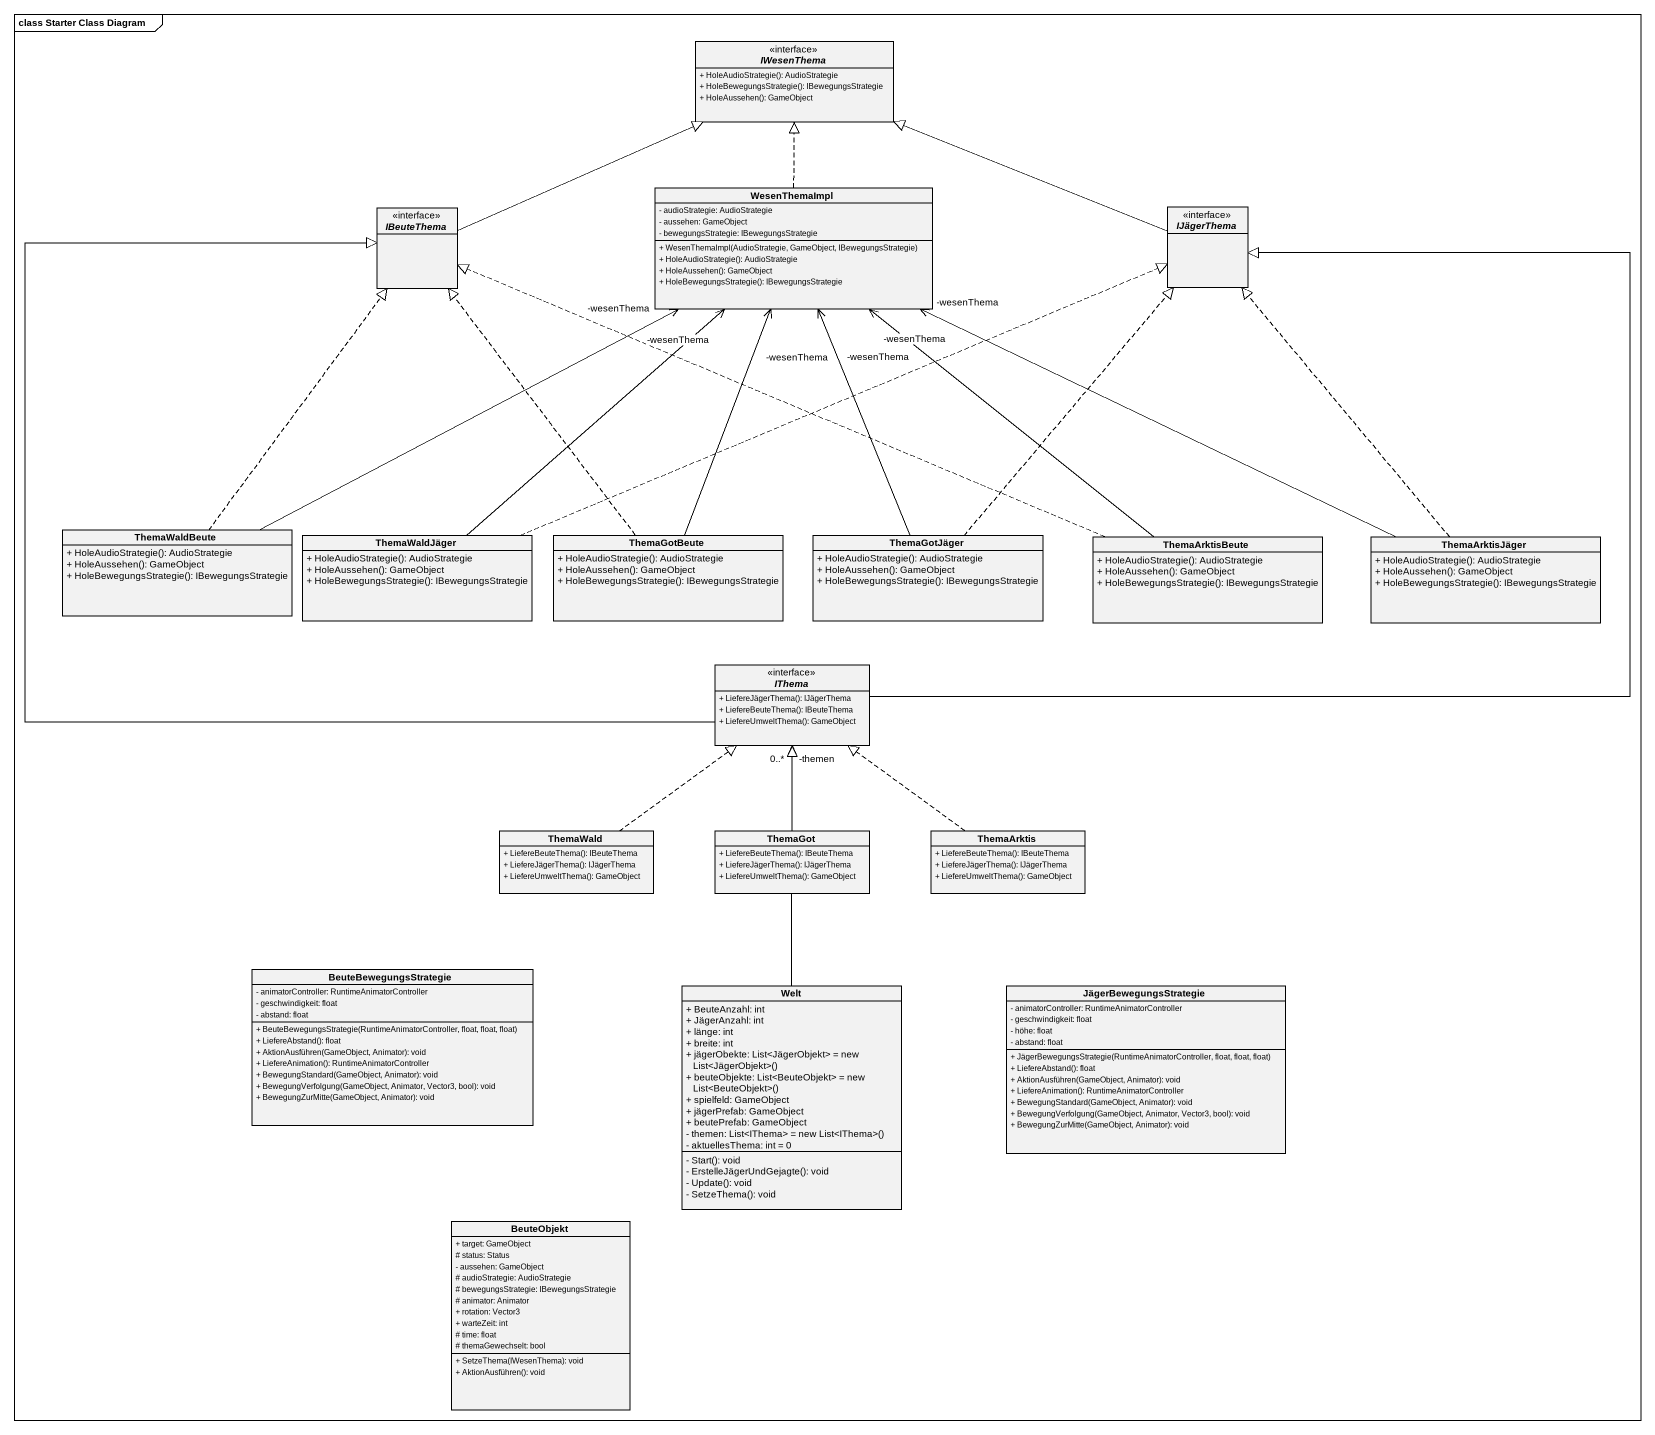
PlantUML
@startuml
mainframe class Starter Class Diagram
hide circle
hide empty members
skinparam classAttributeIconSize 0
interface IWesenThema {
  + HoleAudioStrategie(): AudioStrategie
  + HoleBewegungsStrategie(): IBewegungsStrategie
  + HoleAussehen(): GameObject
}
class WesenThemaImpl {
  - audioStrategie: AudioStrategie
  - aussehen: GameObject
  - bewegungsStrategie: IBewegungsStrategie
  + WesenThemaImpl(AudioStrategie, GameObject, IBewegungsStrategie)
  + HoleAudioStrategie(): AudioStrategie
  + HoleAussehen(): GameObject
  + HoleBewegungsStrategie(): IBewegungsStrategie
}
interface IBeuteThema
interface IJägerThema
class ThemaWaldBeute {
  + HoleAudioStrategie(): AudioStrategie
  + HoleAussehen(): GameObject
  + HoleBewegungsStrategie(): IBewegungsStrategie
}
class ThemaWaldJäger {
  + HoleAudioStrategie(): AudioStrategie
  + HoleAussehen(): GameObject
  + HoleBewegungsStrategie(): IBewegungsStrategie
}
class ThemaGotBeute {
  + HoleAudioStrategie(): AudioStrategie
  + HoleAussehen(): GameObject
  + HoleBewegungsStrategie(): IBewegungsStrategie
}
class ThemaGotJäger {
  + HoleAudioStrategie(): AudioStrategie
  + HoleAussehen(): GameObject
  + HoleBewegungsStrategie(): IBewegungsStrategie
}
class ThemaArktisBeute {
  + HoleAudioStrategie(): AudioStrategie
  + HoleAussehen(): GameObject
  + HoleBewegungsStrategie(): IBewegungsStrategie
}
class ThemaArktisJäger {
  + HoleAudioStrategie(): AudioStrategie
  + HoleAussehen(): GameObject
  + HoleBewegungsStrategie(): IBewegungsStrategie
}
interface IThema {
  + LiefereJägerThema(): IJägerThema
  + LiefereBeuteThema(): IBeuteThema
  + LiefereUmweltThema(): GameObject
}
class ThemaWald {
  + LiefereBeuteThema(): IBeuteThema
  + LiefereJägerThema(): IJägerThema
  + LiefereUmweltThema(): GameObject
}
class ThemaGot {
  + LiefereBeuteThema(): IBeuteThema
  + LiefereJägerThema(): IJägerThema
  + LiefereUmweltThema(): GameObject
}
class ThemaArktis {
  + LiefereBeuteThema(): IBeuteThema
  + LiefereJägerThema(): IJägerThema
  + LiefereUmweltThema(): GameObject
}
class BeuteBewegungsStrategie {
  - animatorController: RuntimeAnimatorController
  - geschwindigkeit: float
  - abstand: float
  + BeuteBewegungsStrategie(RuntimeAnimatorController, float, float, float)
  + LiefereAbstand(): float
  + AktionAusführen(GameObject, Animator): void
  + LiefereAnimation(): RuntimeAnimatorController
  + BewegungStandard(GameObject, Animator): void
  + BewegungVerfolgung(GameObject, Animator, Vector3, bool): void
  + BewegungZurMitte(GameObject, Animator): void
}
class Welt {
  + BeuteAnzahl: int
  + JägerAnzahl: int
  + länge: int
  + breite: int
  {field} + jägerObekte: List<JägerObjekt> = new List<JägerObjekt>()
  {field} + beuteObjekte: List<BeuteObjekt> = new List<BeuteObjekt>()
  + spielfeld: GameObject
  + jägerPrefab: GameObject
  + beutePrefab: GameObject
  {field} - themen: List<IThema> = new List<IThema>()
  - aktuellesThema: int = 0
  - Start(): void
  - ErstelleJägerUndGejagte(): void
  - Update(): void
  - SetzeThema(): void
}
class JägerBewegungsStrategie {
  - animatorController: RuntimeAnimatorController
  - geschwindigkeit: float
  - höhe: float
  - abstand: float
  + JägerBewegungsStrategie(RuntimeAnimatorController, float, float, float)
  + LiefereAbstand(): float
  + AktionAusführen(GameObject, Animator): void
  + LiefereAnimation(): RuntimeAnimatorController
  + BewegungStandard(GameObject, Animator): void
  + BewegungVerfolgung(GameObject, Animator, Vector3, bool): void
  + BewegungZurMitte(GameObject, Animator): void
}
class BeuteObjekt {
  + target: GameObject
  # status: Status
  - aussehen: GameObject
  # audioStrategie: AudioStrategie
  # bewegungsStrategie: IBewegungsStrategie
  # animator: Animator
  + rotation: Vector3
  + warteZeit: int
  # time: float
  # themaGewechselt: bool
  + SetzeThema(IWesenThema): void
  + AktionAusführen(): void
}
WesenThemaImpl .up.|> IWesenThema
IBeuteThema -right-|> IWesenThema
IJägerThema -left-|> IWesenThema
ThemaWaldBeute -right-> "-wesenThema" WesenThemaImpl
ThemaWaldBeute .up.|> IBeuteThema
ThemaWaldJäger -up-> "-wesenThema" WesenThemaImpl
ThemaWaldJäger .right.|> IJägerThema
ThemaGotBeute -up-> "-wesenThema" WesenThemaImpl
ThemaGotBeute .up.|> IBeuteThema
ThemaGotJäger -up-> "-wesenThema" WesenThemaImpl
ThemaGotJäger .up.|> IJägerThema
ThemaArktisBeute -up-> "-wesenThema" WesenThemaImpl
ThemaArktisBeute .left.|> IBeuteThema
ThemaArktisJäger -left-> "-wesenThema" WesenThemaImpl
ThemaArktisJäger .up.|> IJägerThema
IThema -up-|> IBeuteThema
IThema -up-|> IJägerThema
ThemaWald .up.|> IThema
ThemaGot .up.|> IThema
ThemaArktis .up.|> IThema
Welt -up-> "-themen\n0..*" IThema
@enduml
